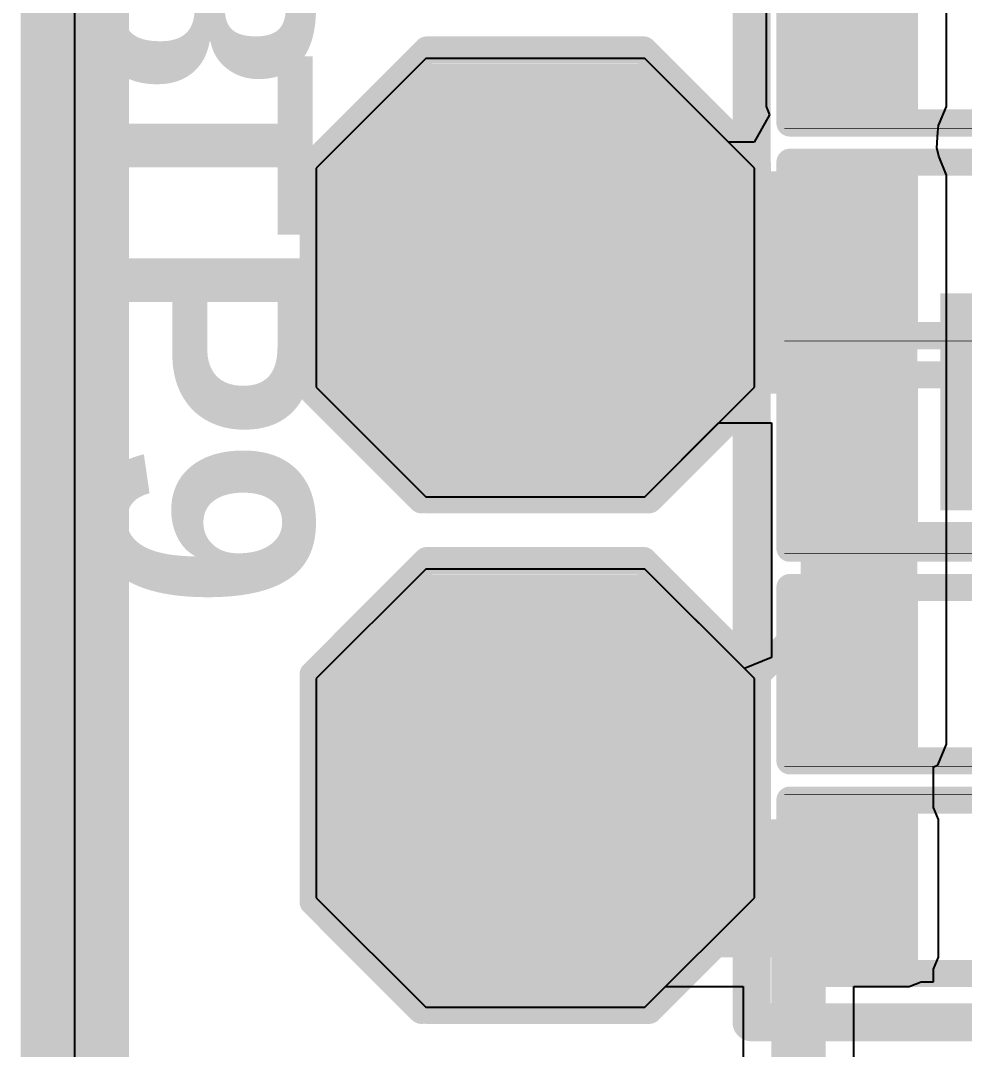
# Model space of a CAD drawing. Header units: inches. Extents: x -4.4 to 45.3, y -0.3 to 53.7.
# Drawn here: x -0.254 to 4.171, y 29.82 to 34.641 of the extents above; entities that cross this region are included whole.
import ezdxf

# ---------------------------------------------------------------- set-up
doc = ezdxf.new("R2010")
doc.units = ezdxf.units.IN
for name, color, linetype in [('Board Outline', 76, 'Continuous'), ('Bottom Layer', 5, 'Continuous'), ('Bottom Overlay', 54, 'Continuous'), ('Bottom Paste', 16, 'Continuous'), ('Bottom Solder', 6, 'Continuous'), ('Dimension', 6, 'Continuous'), ('Multi-Layer', 9, 'Continuous'), ('Pad Holes', 156, 'Continuous'), ('Signal_1', 16, 'Continuous'), ('Signal_2', 76, 'Continuous'), ('Top Layer', 1, 'Continuous'), ('Top Overlay', 2, 'Continuous'), ('Top Solder', 216, 'Continuous')]:
    doc.layers.add(name, color=color, linetype=linetype)
doc.styles.add('Arial_Bold', font='', dxfattribs={"height": 0.2})
doc.styles.get('Arial_Bold').set_extended_font_data('Arial', bold=True)

# ---------------------------------------------------------------- blocks, each defined once
blk = doc.blocks.new('T____P______TH_1_8___H_________0_92___6')
at = {"layer": 'Bottom Layer'}
blk.add_hatch(color=5, dxfattribs=at).paths.add_polyline_path([(0.45, 0.9), (-0.45, 0.9), (-0.9, 0.45), (-0.9, -0.45), (-0.45, -0.9), (0.45, -0.9), (0.9, -0.45), (0.9, 0.45)])
at = {"layer": 'Bottom Solder'}
blk.add_hatch(color=6, dxfattribs=at).paths.add_polyline_path([(0.5008, 1.0016), (-0.5008, 1.0016), (-1.0016, 0.5008), (-1.0016, -0.5008), (-0.5008, -1.0016), (0.5008, -1.0016), (1.0016, -0.5008), (1.0016, 0.5008)])
at = {"layer": 'Multi-Layer'}
blk.add_hatch(color=9, dxfattribs=at).paths.add_polyline_path([(0.45, 0.9), (-0.45, 0.9), (-0.9, 0.45), (-0.9, -0.45), (-0.45, -0.9), (0.45, -0.9), (0.9, -0.45), (0.9, 0.45)])
at = {"layer": 'Pad Holes'}
h = blk.add_hatch(color=7, dxfattribs=at)
edge = h.paths.add_edge_path()
edge.add_arc((0, 0), 0.46, 0, 360)
at = {"layer": 'Signal_1'}
blk.add_hatch(color=16, dxfattribs=at).paths.add_polyline_path([(0.45, 0.9), (-0.45, 0.9), (-0.9, 0.45), (-0.9, -0.45), (-0.45, -0.9), (0.45, -0.9), (0.9, -0.45), (0.9, 0.45)])
at = {"layer": 'Signal_2'}
blk.add_hatch(color=76, dxfattribs=at).paths.add_polyline_path([(0.45, 0.9), (-0.45, 0.9), (-0.9, 0.45), (-0.9, -0.45), (-0.45, -0.9), (0.45, -0.9), (0.9, -0.45), (0.9, 0.45)])
at = {"layer": 'Top Layer'}
blk.add_hatch(color=1, dxfattribs=at).paths.add_polyline_path([(0.45, 0.9), (-0.45, 0.9), (-0.9, 0.45), (-0.9, -0.45), (-0.45, -0.9), (0.45, -0.9), (0.9, -0.45), (0.9, 0.45)])
at = {"layer": 'Top Solder'}
blk.add_hatch(color=216, dxfattribs=at).paths.add_polyline_path([(0.5008, 1.0016), (-0.5008, 1.0016), (-1.0016, 0.5008), (-1.0016, -0.5008), (-0.5008, -1.0016), (0.5008, -1.0016), (1.0016, -0.5008), (1.0016, 0.5008)])
at = {"layer": 'Top Overlay'}
for points in [[(-1.0414, 0.5334, 0.127, 0.127, 0), (-0.508, 1.0668, 0.127, 0.127, 0)], [(-0.508, 1.0668, 0.127, 0.127, 0), (0.508, 1.0668, 0.127, 0.127, 0)], [(0.508, 1.0668, 0.127, 0.127, 0), (1.0414, 0.5334, 0.127, 0.127, 0)], [(-1.0414, -0.5334, 0.127, 0.127, 0), (-1.0414, 0.5334, 0.127, 0.127, 0)], [(1.0414, -0.5334, 0.127, 0.127, 0), (1.0414, 0.5334, 0.127, 0.127, 0)], [(-1.0414, -0.5334, 0.127, 0.127, 0), (-0.5334, -1.0414, 0.127, 0.127, 0)], [(0.5334, -1.0414, 0.127, 0.127, 0), (1.0414, -0.5334, 0.127, 0.127, 0)], [(-0.508, -1.0414, 0.127, 0.127, 0), (0.5334, -1.0414, 0.127, 0.127, 0)]]:
    blk.add_lwpolyline(points, format="xyseb", dxfattribs=at)
for points in [[(-0.5398, 1.0668, 0.0635, 0.0635, 1), (-0.4763, 1.0668, 0.0635, 0.0635, 1)], [(-0.5398, 1.0668, 0.0635, 0.0635, 1), (-0.4763, 1.0668, 0.0635, 0.0635, 1)], [(0.4763, 1.0668, 0.0635, 0.0635, 1), (0.5398, 1.0668, 0.0635, 0.0635, 1)], [(0.4763, 1.0668, 0.0635, 0.0635, 1), (0.5398, 1.0668, 0.0635, 0.0635, 1)], [(-1.0732, 0.5334, 0.0635, 0.0635, 1), (-1.0096, 0.5334, 0.0635, 0.0635, 1)], [(-1.0732, 0.5334, 0.0635, 0.0635, 1), (-1.0096, 0.5334, 0.0635, 0.0635, 1)], [(1.0096, 0.5334, 0.0635, 0.0635, 1), (1.0732, 0.5334, 0.0635, 0.0635, 1)], [(1.0096, 0.5334, 0.0635, 0.0635, 1), (1.0732, 0.5334, 0.0635, 0.0635, 1)], [(-1.0732, -0.5334, 0.0635, 0.0635, 1), (-1.0096, -0.5334, 0.0635, 0.0635, 1)], [(-1.0732, -0.5334, 0.0635, 0.0635, 1), (-1.0096, -0.5334, 0.0635, 0.0635, 1)], [(1.0096, -0.5334, 0.0635, 0.0635, 1), (1.0732, -0.5334, 0.0635, 0.0635, 1)], [(1.0096, -0.5334, 0.0635, 0.0635, 1), (1.0732, -0.5334, 0.0635, 0.0635, 1)], [(-0.5651, -1.0414, 0.0635, 0.0635, 1), (-0.5016, -1.0414, 0.0635, 0.0635, 1)], [(-0.5398, -1.0414, 0.0635, 0.0635, 1), (-0.4763, -1.0414, 0.0635, 0.0635, 1)], [(0.5016, -1.0414, 0.0635, 0.0635, 1), (0.5651, -1.0414, 0.0635, 0.0635, 1)], [(0.5016, -1.0414, 0.0635, 0.0635, 1), (0.5651, -1.0414, 0.0635, 0.0635, 1)]]:
    blk.add_lwpolyline(points, format="xyseb", close=True, dxfattribs=at)
blk = doc.blocks.new('T____P______TH_1_8___H_________0_92___11')
at = {"layer": 'Bottom Layer'}
blk.add_hatch(color=5, dxfattribs=at).paths.add_polyline_path([(0.45, 0.9), (-0.45, 0.9), (-0.9, 0.45), (-0.9, -0.45), (-0.45, -0.9), (0.45, -0.9), (0.9, -0.45), (0.9, 0.45)])
at = {"layer": 'Bottom Solder'}
blk.add_hatch(color=6, dxfattribs=at).paths.add_polyline_path([(0.5008, 1.0016), (-0.5008, 1.0016), (-1.0016, 0.5008), (-1.0016, -0.5008), (-0.5008, -1.0016), (0.5008, -1.0016), (1.0016, -0.5008), (1.0016, 0.5008)])
at = {"layer": 'Multi-Layer'}
blk.add_hatch(color=9, dxfattribs=at).paths.add_polyline_path([(0.45, 0.9), (-0.45, 0.9), (-0.9, 0.45), (-0.9, -0.45), (-0.45, -0.9), (0.45, -0.9), (0.9, -0.45), (0.9, 0.45)])
at = {"layer": 'Pad Holes'}
h = blk.add_hatch(color=7, dxfattribs=at)
edge = h.paths.add_edge_path()
edge.add_arc((0, 0), 0.46, 0, 360)
at = {"layer": 'Signal_1'}
blk.add_hatch(color=16, dxfattribs=at).paths.add_polyline_path([(0.45, 0.9), (-0.45, 0.9), (-0.9, 0.45), (-0.9, -0.45), (-0.45, -0.9), (0.45, -0.9), (0.9, -0.45), (0.9, 0.45)])
at = {"layer": 'Signal_2'}
blk.add_hatch(color=76, dxfattribs=at).paths.add_polyline_path([(0.45, 0.9), (-0.45, 0.9), (-0.9, 0.45), (-0.9, -0.45), (-0.45, -0.9), (0.45, -0.9), (0.9, -0.45), (0.9, 0.45)])
at = {"layer": 'Top Layer'}
blk.add_hatch(color=1, dxfattribs=at).paths.add_polyline_path([(0.45, 0.9), (-0.45, 0.9), (-0.9, 0.45), (-0.9, -0.45), (-0.45, -0.9), (0.45, -0.9), (0.9, -0.45), (0.9, 0.45)])
at = {"layer": 'Top Solder'}
blk.add_hatch(color=216, dxfattribs=at).paths.add_polyline_path([(0.5008, 1.0016), (-0.5008, 1.0016), (-1.0016, 0.5008), (-1.0016, -0.5008), (-0.5008, -1.0016), (0.5008, -1.0016), (1.0016, -0.5008), (1.0016, 0.5008)])
at = {"layer": 'Top Overlay'}
for points in [[(-1.0414, 0.5334, 0.127, 0.127, 0), (-0.508, 1.0668, 0.127, 0.127, 0)], [(-0.508, 1.0668, 0.127, 0.127, 0), (0.508, 1.0668, 0.127, 0.127, 0)], [(0.508, 1.0668, 0.127, 0.127, 0), (1.0414, 0.5334, 0.127, 0.127, 0)], [(-1.0414, -0.5334, 0.127, 0.127, 0), (-1.0414, 0.5334, 0.127, 0.127, 0)], [(1.0414, -0.5334, 0.127, 0.127, 0), (1.0414, 0.5334, 0.127, 0.127, 0)], [(-1.0414, -0.5334, 0.127, 0.127, 0), (-0.5334, -1.0414, 0.127, 0.127, 0)], [(0.5334, -1.0414, 0.127, 0.127, 0), (1.0414, -0.5334, 0.127, 0.127, 0)], [(-0.508, -1.0414, 0.127, 0.127, 0), (0.5334, -1.0414, 0.127, 0.127, 0)]]:
    blk.add_lwpolyline(points, format="xyseb", dxfattribs=at)
for points in [[(-0.5398, 1.0668, 0.0635, 0.0635, 1), (-0.4763, 1.0668, 0.0635, 0.0635, 1)], [(-0.5398, 1.0668, 0.0635, 0.0635, 1), (-0.4763, 1.0668, 0.0635, 0.0635, 1)], [(0.4763, 1.0668, 0.0635, 0.0635, 1), (0.5398, 1.0668, 0.0635, 0.0635, 1)], [(0.4763, 1.0668, 0.0635, 0.0635, 1), (0.5398, 1.0668, 0.0635, 0.0635, 1)], [(-1.0732, 0.5334, 0.0635, 0.0635, 1), (-1.0096, 0.5334, 0.0635, 0.0635, 1)], [(-1.0732, 0.5334, 0.0635, 0.0635, 1), (-1.0096, 0.5334, 0.0635, 0.0635, 1)], [(1.0096, 0.5334, 0.0635, 0.0635, 1), (1.0732, 0.5334, 0.0635, 0.0635, 1)], [(1.0096, 0.5334, 0.0635, 0.0635, 1), (1.0732, 0.5334, 0.0635, 0.0635, 1)], [(-1.0732, -0.5334, 0.0635, 0.0635, 1), (-1.0096, -0.5334, 0.0635, 0.0635, 1)], [(-1.0732, -0.5334, 0.0635, 0.0635, 1), (-1.0096, -0.5334, 0.0635, 0.0635, 1)], [(1.0096, -0.5334, 0.0635, 0.0635, 1), (1.0732, -0.5334, 0.0635, 0.0635, 1)], [(1.0096, -0.5334, 0.0635, 0.0635, 1), (1.0732, -0.5334, 0.0635, 0.0635, 1)], [(-0.5651, -1.0414, 0.0635, 0.0635, 1), (-0.5016, -1.0414, 0.0635, 0.0635, 1)], [(-0.5398, -1.0414, 0.0635, 0.0635, 1), (-0.4763, -1.0414, 0.0635, 0.0635, 1)], [(0.5016, -1.0414, 0.0635, 0.0635, 1), (0.5651, -1.0414, 0.0635, 0.0635, 1)], [(0.5016, -1.0414, 0.0635, 0.0635, 1), (0.5651, -1.0414, 0.0635, 0.0635, 1)]]:
    blk.add_lwpolyline(points, format="xyseb", close=True, dxfattribs=at)
blk = doc.blocks.new('R___0402_B_21')
at = {"layer": 'Bottom Layer'}
for points in [[(-0.2413, 0.3175), (-0.2413, -0.3175), (-0.6985, -0.3175), (-0.6985, 0.3175)], [(0.6985, 0.3175), (0.6985, -0.3175), (0.2413, -0.3175), (0.2413, 0.3175)]]:
    blk.add_hatch(color=5, dxfattribs=at).paths.add_polyline_path(points)
at = {"layer": 'Bottom Paste'}
for points in [[(-0.2413, 0.3175), (-0.2413, -0.3175), (-0.6985, -0.3175), (-0.6985, 0.3175)], [(0.6985, 0.3175), (0.6985, -0.3175), (0.2413, -0.3175), (0.2413, 0.3175)]]:
    blk.add_hatch(color=16, dxfattribs=at).paths.add_polyline_path(points)
at = {"layer": 'Bottom Solder'}
for points in [[(-0.1863, 0.3725), (-0.1863, -0.3725), (-0.7535, -0.3725), (-0.7535, 0.3725)], [(0.7535, 0.3725), (0.7535, -0.3725), (0.1863, -0.3725), (0.1863, 0.3725)]]:
    blk.add_hatch(color=6, dxfattribs=at).paths.add_polyline_path(points)
at = {"layer": 'Bottom Overlay'}
for points in [[(-0.7874, 0.4064, 0.127, 0.127, 0), (-0.7874, -0.4064, 0.127, 0.127, 0)], [(0.7874, 0.4064, 0.127, 0.127, 0), (-0.7874, 0.4064, 0.127, 0.127, 0)], [(0.7874, 0.4064, 0.127, 0.127, 0), (0.7874, -0.4064, 0.127, 0.127, 0)], [(0.8128, 0.4318, 0.00323, 0.00323, 0), (-0.8128, 0.4318, 0.00323, 0.00323, 0)], [(0.7874, -0.4064, 0.127, 0.127, 0), (-0.7874, -0.4064, 0.127, 0.127, 0)]]:
    blk.add_lwpolyline(points, format="xyseb", dxfattribs=at)
for points in [[(-0.8191, 0.4064, 0.0635, 0.0635, 1), (-0.7556, 0.4064, 0.0635, 0.0635, 1)], [(-0.8191, 0.4064, 0.0635, 0.0635, 1), (-0.7556, 0.4064, 0.0635, 0.0635, 1)], [(0.7556, 0.4064, 0.0635, 0.0635, 1), (0.8191, 0.4064, 0.0635, 0.0635, 1)], [(0.7556, 0.4064, 0.0635, 0.0635, 1), (0.8191, 0.4064, 0.0635, 0.0635, 1)], [(-0.8136, 0.4318, 0.00161, 0.00161, 1), (-0.812, 0.4318, 0.00161, 0.00161, 1)], [(0.812, 0.4318, 0.00161, 0.00161, 1), (0.8136, 0.4318, 0.00161, 0.00161, 1)], [(-0.8191, -0.4064, 0.0635, 0.0635, 1), (-0.7556, -0.4064, 0.0635, 0.0635, 1)], [(-0.8191, -0.4064, 0.0635, 0.0635, 1), (-0.7556, -0.4064, 0.0635, 0.0635, 1)], [(0.7556, -0.4064, 0.0635, 0.0635, 1), (0.8191, -0.4064, 0.0635, 0.0635, 1)], [(0.7556, -0.4064, 0.0635, 0.0635, 1), (0.8191, -0.4064, 0.0635, 0.0635, 1)]]:
    blk.add_lwpolyline(points, format="xyseb", close=True, dxfattribs=at)
blk = doc.blocks.new('R___0402_B_24')
at = {"layer": 'Bottom Layer'}
for points in [[(-0.2413, 0.3175), (-0.2413, -0.3175), (-0.6985, -0.3175), (-0.6985, 0.3175)], [(0.6985, 0.3175), (0.6985, -0.3175), (0.2413, -0.3175), (0.2413, 0.3175)]]:
    blk.add_hatch(color=5, dxfattribs=at).paths.add_polyline_path(points)
at = {"layer": 'Bottom Paste'}
for points in [[(-0.2413, 0.3175), (-0.2413, -0.3175), (-0.6985, -0.3175), (-0.6985, 0.3175)], [(0.6985, 0.3175), (0.6985, -0.3175), (0.2413, -0.3175), (0.2413, 0.3175)]]:
    blk.add_hatch(color=16, dxfattribs=at).paths.add_polyline_path(points)
at = {"layer": 'Bottom Solder'}
for points in [[(-0.1863, 0.3725), (-0.1863, -0.3725), (-0.7535, -0.3725), (-0.7535, 0.3725)], [(0.7535, 0.3725), (0.7535, -0.3725), (0.1863, -0.3725), (0.1863, 0.3725)]]:
    blk.add_hatch(color=6, dxfattribs=at).paths.add_polyline_path(points)
at = {"layer": 'Bottom Overlay'}
for points in [[(-0.7874, 0.4064, 0.127, 0.127, 0), (-0.7874, -0.4064, 0.127, 0.127, 0)], [(0.7874, 0.4064, 0.127, 0.127, 0), (-0.7874, 0.4064, 0.127, 0.127, 0)], [(0.7874, 0.4064, 0.127, 0.127, 0), (0.7874, -0.4064, 0.127, 0.127, 0)], [(0.8128, 0.4318, 0.00323, 0.00323, 0), (-0.8128, 0.4318, 0.00323, 0.00323, 0)], [(0.7874, -0.4064, 0.127, 0.127, 0), (-0.7874, -0.4064, 0.127, 0.127, 0)]]:
    blk.add_lwpolyline(points, format="xyseb", dxfattribs=at)
for points in [[(-0.8191, 0.4064, 0.0635, 0.0635, 1), (-0.7556, 0.4064, 0.0635, 0.0635, 1)], [(-0.8191, 0.4064, 0.0635, 0.0635, 1), (-0.7556, 0.4064, 0.0635, 0.0635, 1)], [(0.7556, 0.4064, 0.0635, 0.0635, 1), (0.8191, 0.4064, 0.0635, 0.0635, 1)], [(0.7556, 0.4064, 0.0635, 0.0635, 1), (0.8191, 0.4064, 0.0635, 0.0635, 1)], [(-0.8136, 0.4318, 0.00161, 0.00161, 1), (-0.812, 0.4318, 0.00161, 0.00161, 1)], [(0.812, 0.4318, 0.00161, 0.00161, 1), (0.8136, 0.4318, 0.00161, 0.00161, 1)], [(-0.8191, -0.4064, 0.0635, 0.0635, 1), (-0.7556, -0.4064, 0.0635, 0.0635, 1)], [(-0.8191, -0.4064, 0.0635, 0.0635, 1), (-0.7556, -0.4064, 0.0635, 0.0635, 1)], [(0.7556, -0.4064, 0.0635, 0.0635, 1), (0.8191, -0.4064, 0.0635, 0.0635, 1)], [(0.7556, -0.4064, 0.0635, 0.0635, 1), (0.8191, -0.4064, 0.0635, 0.0635, 1)]]:
    blk.add_lwpolyline(points, format="xyseb", close=True, dxfattribs=at)
blk = doc.blocks.new('R___0402_B_57')
at = {"layer": 'Bottom Layer'}
for points in [[(-0.2413, 0.3175), (-0.2413, -0.3175), (-0.6985, -0.3175), (-0.6985, 0.3175)], [(0.6985, 0.3175), (0.6985, -0.3175), (0.2413, -0.3175), (0.2413, 0.3175)]]:
    blk.add_hatch(color=5, dxfattribs=at).paths.add_polyline_path(points)
at = {"layer": 'Bottom Paste'}
for points in [[(-0.2413, 0.3175), (-0.2413, -0.3175), (-0.6985, -0.3175), (-0.6985, 0.3175)], [(0.6985, 0.3175), (0.6985, -0.3175), (0.2413, -0.3175), (0.2413, 0.3175)]]:
    blk.add_hatch(color=16, dxfattribs=at).paths.add_polyline_path(points)
at = {"layer": 'Bottom Solder'}
for points in [[(-0.1863, 0.3725), (-0.1863, -0.3725), (-0.7535, -0.3725), (-0.7535, 0.3725)], [(0.7535, 0.3725), (0.7535, -0.3725), (0.1863, -0.3725), (0.1863, 0.3725)]]:
    blk.add_hatch(color=6, dxfattribs=at).paths.add_polyline_path(points)
at = {"layer": 'Bottom Overlay'}
for points in [[(-0.7874, 0.4064, 0.127, 0.127, 0), (0.7874, 0.4064, 0.127, 0.127, 0)], [(-0.7874, -0.4064, 0.127, 0.127, 0), (-0.7874, 0.4064, 0.127, 0.127, 0)], [(0.7874, -0.4064, 0.127, 0.127, 0), (0.7874, 0.4064, 0.127, 0.127, 0)], [(-0.8128, 0.4318, 0.00323, 0.00323, 0), (0.8128, 0.4318, 0.00323, 0.00323, 0)], [(-0.7874, -0.4064, 0.127, 0.127, 0), (0.7874, -0.4064, 0.127, 0.127, 0)]]:
    blk.add_lwpolyline(points, format="xyseb", dxfattribs=at)
for points in [[(-0.8191, 0.4064, 0.0635, 0.0635, 1), (-0.7556, 0.4064, 0.0635, 0.0635, 1)], [(-0.8191, 0.4064, 0.0635, 0.0635, 1), (-0.7556, 0.4064, 0.0635, 0.0635, 1)], [(0.7556, 0.4064, 0.0635, 0.0635, 1), (0.8191, 0.4064, 0.0635, 0.0635, 1)], [(0.7556, 0.4064, 0.0635, 0.0635, 1), (0.8191, 0.4064, 0.0635, 0.0635, 1)], [(-0.8136, 0.4318, 0.00161, 0.00161, 1), (-0.812, 0.4318, 0.00161, 0.00161, 1)], [(0.812, 0.4318, 0.00161, 0.00161, 1), (0.8136, 0.4318, 0.00161, 0.00161, 1)], [(-0.8191, -0.4064, 0.0635, 0.0635, 1), (-0.7556, -0.4064, 0.0635, 0.0635, 1)], [(-0.8191, -0.4064, 0.0635, 0.0635, 1), (-0.7556, -0.4064, 0.0635, 0.0635, 1)], [(0.7556, -0.4064, 0.0635, 0.0635, 1), (0.8191, -0.4064, 0.0635, 0.0635, 1)], [(0.7556, -0.4064, 0.0635, 0.0635, 1), (0.8191, -0.4064, 0.0635, 0.0635, 1)]]:
    blk.add_lwpolyline(points, format="xyseb", close=True, dxfattribs=at)
blk = doc.blocks.new('R___0402_B_58')
at = {"layer": 'Bottom Layer'}
for points in [[(-0.2413, 0.3175), (-0.2413, -0.3175), (-0.6985, -0.3175), (-0.6985, 0.3175)], [(0.6985, 0.3175), (0.6985, -0.3175), (0.2413, -0.3175), (0.2413, 0.3175)]]:
    blk.add_hatch(color=5, dxfattribs=at).paths.add_polyline_path(points)
at = {"layer": 'Bottom Paste'}
for points in [[(-0.2413, 0.3175), (-0.2413, -0.3175), (-0.6985, -0.3175), (-0.6985, 0.3175)], [(0.6985, 0.3175), (0.6985, -0.3175), (0.2413, -0.3175), (0.2413, 0.3175)]]:
    blk.add_hatch(color=16, dxfattribs=at).paths.add_polyline_path(points)
at = {"layer": 'Bottom Solder'}
for points in [[(-0.1863, 0.3725), (-0.1863, -0.3725), (-0.7535, -0.3725), (-0.7535, 0.3725)], [(0.7535, 0.3725), (0.7535, -0.3725), (0.1863, -0.3725), (0.1863, 0.3725)]]:
    blk.add_hatch(color=6, dxfattribs=at).paths.add_polyline_path(points)
at = {"layer": 'Bottom Overlay'}
for points in [[(0.7874, 0.4064, 0.127, 0.127, 0), (-0.7874, 0.4064, 0.127, 0.127, 0)], [(-0.7874, 0.4064, 0.127, 0.127, 0), (-0.7874, -0.4064, 0.127, 0.127, 0)], [(0.7874, 0.4064, 0.127, 0.127, 0), (0.7874, -0.4064, 0.127, 0.127, 0)], [(0.8128, 0.4318, 0.00323, 0.00323, 0), (-0.8128, 0.4318, 0.00323, 0.00323, 0)], [(0.7874, -0.4064, 0.127, 0.127, 0), (-0.7874, -0.4064, 0.127, 0.127, 0)]]:
    blk.add_lwpolyline(points, format="xyseb", dxfattribs=at)
for points in [[(-0.8191, 0.4064, 0.0635, 0.0635, 1), (-0.7556, 0.4064, 0.0635, 0.0635, 1)], [(-0.8191, 0.4064, 0.0635, 0.0635, 1), (-0.7556, 0.4064, 0.0635, 0.0635, 1)], [(0.7556, 0.4064, 0.0635, 0.0635, 1), (0.8191, 0.4064, 0.0635, 0.0635, 1)], [(0.7556, 0.4064, 0.0635, 0.0635, 1), (0.8191, 0.4064, 0.0635, 0.0635, 1)], [(-0.8136, 0.4318, 0.00161, 0.00161, 1), (-0.812, 0.4318, 0.00161, 0.00161, 1)], [(0.812, 0.4318, 0.00161, 0.00161, 1), (0.8136, 0.4318, 0.00161, 0.00161, 1)], [(-0.8191, -0.4064, 0.0635, 0.0635, 1), (-0.7556, -0.4064, 0.0635, 0.0635, 1)], [(-0.8191, -0.4064, 0.0635, 0.0635, 1), (-0.7556, -0.4064, 0.0635, 0.0635, 1)], [(0.7556, -0.4064, 0.0635, 0.0635, 1), (0.8191, -0.4064, 0.0635, 0.0635, 1)], [(0.7556, -0.4064, 0.0635, 0.0635, 1), (0.8191, -0.4064, 0.0635, 0.0635, 1)]]:
    blk.add_lwpolyline(points, format="xyseb", close=True, dxfattribs=at)
blk = doc.blocks.new('R___0402_B_59')
at = {"layer": 'Bottom Layer'}
for points in [[(-0.2413, 0.3175), (-0.2413, -0.3175), (-0.6985, -0.3175), (-0.6985, 0.3175)], [(0.6985, 0.3175), (0.6985, -0.3175), (0.2413, -0.3175), (0.2413, 0.3175)]]:
    blk.add_hatch(color=5, dxfattribs=at).paths.add_polyline_path(points)
at = {"layer": 'Bottom Paste'}
for points in [[(-0.2413, 0.3175), (-0.2413, -0.3175), (-0.6985, -0.3175), (-0.6985, 0.3175)], [(0.6985, 0.3175), (0.6985, -0.3175), (0.2413, -0.3175), (0.2413, 0.3175)]]:
    blk.add_hatch(color=16, dxfattribs=at).paths.add_polyline_path(points)
at = {"layer": 'Bottom Solder'}
for points in [[(-0.1863, 0.3725), (-0.1863, -0.3725), (-0.7535, -0.3725), (-0.7535, 0.3725)], [(0.7535, 0.3725), (0.7535, -0.3725), (0.1863, -0.3725), (0.1863, 0.3725)]]:
    blk.add_hatch(color=6, dxfattribs=at).paths.add_polyline_path(points)
at = {"layer": 'Bottom Overlay'}
for points in [[(0.7874, 0.4064, 0.127, 0.127, 0), (-0.7874, 0.4064, 0.127, 0.127, 0)], [(-0.7874, 0.4064, 0.127, 0.127, 0), (-0.7874, -0.4064, 0.127, 0.127, 0)], [(0.7874, 0.4064, 0.127, 0.127, 0), (0.7874, -0.4064, 0.127, 0.127, 0)], [(0.8128, 0.4318, 0.00323, 0.00323, 0), (-0.8128, 0.4318, 0.00323, 0.00323, 0)], [(0.7874, -0.4064, 0.127, 0.127, 0), (-0.7874, -0.4064, 0.127, 0.127, 0)]]:
    blk.add_lwpolyline(points, format="xyseb", dxfattribs=at)
for points in [[(-0.8191, 0.4064, 0.0635, 0.0635, 1), (-0.7556, 0.4064, 0.0635, 0.0635, 1)], [(-0.8191, 0.4064, 0.0635, 0.0635, 1), (-0.7556, 0.4064, 0.0635, 0.0635, 1)], [(0.7556, 0.4064, 0.0635, 0.0635, 1), (0.8191, 0.4064, 0.0635, 0.0635, 1)], [(0.7556, 0.4064, 0.0635, 0.0635, 1), (0.8191, 0.4064, 0.0635, 0.0635, 1)], [(-0.8136, 0.4318, 0.00161, 0.00161, 1), (-0.812, 0.4318, 0.00161, 0.00161, 1)], [(0.812, 0.4318, 0.00161, 0.00161, 1), (0.8136, 0.4318, 0.00161, 0.00161, 1)], [(-0.8191, -0.4064, 0.0635, 0.0635, 1), (-0.7556, -0.4064, 0.0635, 0.0635, 1)], [(-0.8191, -0.4064, 0.0635, 0.0635, 1), (-0.7556, -0.4064, 0.0635, 0.0635, 1)], [(0.7556, -0.4064, 0.0635, 0.0635, 1), (0.8191, -0.4064, 0.0635, 0.0635, 1)], [(0.7556, -0.4064, 0.0635, 0.0635, 1), (0.8191, -0.4064, 0.0635, 0.0635, 1)]]:
    blk.add_lwpolyline(points, format="xyseb", close=True, dxfattribs=at)

msp = doc.modelspace()

# ---------------------------------------------------------------- hatches: boundary and pattern name
at = {"layer": 'Bottom Layer'}
for points in [[(3.3782, 34.2392), (3.9497, 34.2392), (3.9497, 36.9062), (3.3782, 36.9062)], [(3.937, 32.893), (3.937, 33.9344), (1.524, 33.9344), (1.524, 32.893)], [(3.4036, 31.2496), (3.9497, 31.2496), (3.9497, 33.9166), (3.4036, 33.9166)], [(3.9116, 30.2514), (3.9116, 30.8973), (1.7272, 30.8973), (1.7272, 30.2514)]]:
    msp.add_hatch(color=5, dxfattribs=at).paths.add_polyline_path(points)

# ---------------------------------------------------------------- linework, layer by layer
at = {"layer": 'Board Outline'}
msp.add_lwpolyline([(0, 49.9364, 0.508, 0.508, 0), (0, 0, 0.508, 0.508, 0)], format="xyseb", dxfattribs=at)
at = {"layer": 'Bottom Layer'}
for p, q in [((0, 0), (0, 49.8525)), ((4.0872, 34.2392), (4.0872, 36.9062)), ((3.2407, 35.1685), (3.2407, 34.2392)), ((1.6455, 34.4638), (1.132, 33.9503)), ((2.6725, 34.4638), (1.6455, 34.4638)), ((3.0644, 34.0719), (2.6725, 34.4638)), ((3.2407, 34.2392), (3.2574, 34.1989)), ((4.0546, 34.1606), (4.0872, 34.2392)), ((3.2574, 34.1989), (3.1852, 34.0719)), ((4.0457, 34.118), (4.0498, 34.1489)), ((4.0498, 34.1489), (4.0546, 34.1606)), ((4.042, 34.0455), (4.0457, 34.118)), ((3.1852, 34.0719), (3.0644, 34.0719)), ((4.0501, 34.0062), (4.042, 34.0455)), ((4.0872, 33.9166), (4.0501, 34.0062)), ((1.132, 33.9503), (1.132, 32.9233)), ((4.0872, 31.2496), (4.0872, 33.9166)), ((1.132, 32.9233), (1.6455, 32.4098)), ((2.6725, 32.4098), (3.0183, 32.7555)), ((3.0183, 32.7555), (3.2661, 32.7555)), ((3.2661, 32.7555), (3.2661, 31.6569)), ((1.6455, 32.4098), (2.6725, 32.4098)), ((1.6455, 32.071), (1.132, 31.5575)), ((2.6725, 32.071), (1.6455, 32.071)), ((3.1391, 31.6043), (2.6725, 32.071)), ((3.2661, 31.6569), (3.1391, 31.6043)), ((1.132, 31.5575), (1.132, 30.5305)), ((4.0469, 31.1524), (4.0872, 31.2496)), ((4.0259, 31.1437), (4.0469, 31.1524)), ((4.0259, 31.1336), (4.0259, 31.1437)), ((4.0259, 31.0256), (4.0259, 31.1336)), ((4.0259, 30.9532), (4.0259, 31.0256)), ((4.0491, 30.8973), (4.0259, 30.9532)), ((4.0491, 30.2514), (4.0491, 30.8973)), ((1.132, 30.5305), (1.6455, 30.017)), ((4.0259, 30.1955), (4.0491, 30.2514)), ((4.0259, 30.1371), (4.0259, 30.1955)), ((3.9116, 30.1139), (3.9675, 30.1371)), ((3.9675, 30.1371), (4.0259, 30.1371)), ((2.6725, 30.017), (2.7695, 30.1139)), ((2.7695, 30.1139), (3.1336, 30.1139)), ((3.1336, 30.1139), (3.1336, 29.383)), ((3.6516, 27.0423), (3.6516, 30.1139)), ((3.6516, 30.1139), (3.9116, 30.1139)), ((1.6455, 30.017), (2.6725, 30.017))]:
    msp.add_line(p, q, dxfattribs=at)
for points in [[(2.159, 31.0461, 0.254, 0.254, 0), (2.5346, 31.0461, 0.254, 0.254, 0)], [(2.5346, 31.0461, 0.254, 0.254, 0), (2.9991, 30.5816, 0.254, 0.254, 0)], [(2.9991, 30.5816, 0.254, 0.254, 0), (3.5958, 30.5816, 0.254, 0.254, 0)], [(3.3926, 30.3784, 0.254, 0.254, 0), (3.5958, 30.5816, 0.254, 0.254, 0)], [(3.5958, 30.5816, 0.254, 0.254, 0), (3.6703, 30.5816, 0.254, 0.254, 0)], [(3.3926, 26.935, 0.254, 0.254, 0), (3.3926, 30.3784, 0.254, 0.254, 0)]]:
    msp.add_lwpolyline(points, format="xyseb", dxfattribs=at)
for points in [[(2.0955, 31.0461, 0.127, 0.127, 1), (2.2225, 31.0461, 0.127, 0.127, 1)], [(2.4711, 31.0461, 0.127, 0.127, 1), (2.5981, 31.0461, 0.127, 0.127, 1)], [(2.4711, 31.0461, 0.127, 0.127, 1), (2.5981, 31.0461, 0.127, 0.127, 1)], [(2.9356, 30.5816, 0.127, 0.127, 1), (3.0626, 30.5816, 0.127, 0.127, 1)], [(2.9356, 30.5816, 0.127, 0.127, 1), (3.0626, 30.5816, 0.127, 0.127, 1)], [(3.5323, 30.5816, 0.127, 0.127, 1), (3.6593, 30.5816, 0.127, 0.127, 1)], [(3.5323, 30.5816, 0.127, 0.127, 1), (3.6593, 30.5816, 0.127, 0.127, 1)], [(3.5323, 30.5816, 0.127, 0.127, 1), (3.6593, 30.5816, 0.127, 0.127, 1)], [(3.6068, 30.5816, 0.127, 0.127, 1), (3.7338, 30.5816, 0.127, 0.127, 1)], [(3.3291, 30.3784, 0.127, 0.127, 1), (3.4561, 30.3784, 0.127, 0.127, 1)], [(3.3291, 30.3784, 0.127, 0.127, 1), (3.4561, 30.3784, 0.127, 0.127, 1)]]:
    msp.add_lwpolyline(points, format="xyseb", close=True, dxfattribs=at)
at = {"layer": 'Bottom Overlay'}
for points in [[(3.1729, 29.9466, 0.1778, 0.1778, 0), (3.1729, 37.1474, 0.1778, 0.1778, 0)], [(3.1729, 29.9466, 0.1778, 0.1778, 0), (5.1308, 29.9466, 0.1778, 0.1778, 0)]]:
    msp.add_lwpolyline(points, format="xyseb", dxfattribs=at)
msp.add_lwpolyline([(3.1284, 29.9466, 0.0889, 0.0889, 1), (3.2173, 29.9466, 0.0889, 0.0889, 1)], format="xyseb", close=True, dxfattribs=at)
msp.add_lwpolyline([(3.1284, 29.9466, 0.0889, 0.0889, 1), (3.2173, 29.9466, 0.0889, 0.0889, 1)], format="xyseb", close=True, dxfattribs=at)
at = {"layer": 'Dimension'}
msp.add_lwpolyline([(0, 0.508, 0.254, 0.254, 0), (0, 53.2892, 0.254, 0.254, 0)], format="xyseb", dxfattribs=at)
at = {"layer": 'Signal_1'}
for p, q in [((0, 0), (0, 49.8525)), ((1.6455, 34.4638), (1.132, 33.9503)), ((2.6725, 34.4638), (1.6455, 34.4638)), ((3.186, 33.9503), (2.6725, 34.4638)), ((1.132, 33.9503), (1.132, 32.9233)), ((3.186, 32.9233), (3.186, 33.9503)), ((1.132, 32.9233), (1.6455, 32.4098)), ((2.6725, 32.4098), (3.186, 32.9233)), ((1.6455, 32.4098), (2.6725, 32.4098)), ((1.6455, 32.071), (1.132, 31.5575)), ((2.6725, 32.071), (1.6455, 32.071)), ((3.186, 31.5575), (2.6725, 32.071)), ((1.132, 31.5575), (1.132, 30.5305)), ((3.186, 30.5305), (3.186, 31.5575)), ((1.132, 30.5305), (1.6455, 30.017)), ((2.6725, 30.017), (3.186, 30.5305)), ((1.6455, 30.017), (2.6725, 30.017))]:
    msp.add_line(p, q, dxfattribs=at)
at = {"layer": 'Signal_2'}
for p, q in [((0, 0), (0, 49.8525)), ((1.6455, 34.4638), (1.132, 33.9503)), ((2.6725, 34.4638), (1.6455, 34.4638)), ((3.186, 33.9503), (2.6725, 34.4638)), ((1.132, 33.9503), (1.132, 32.9233)), ((3.186, 32.9233), (3.186, 33.9503)), ((1.132, 32.9233), (1.6455, 32.4098)), ((2.6725, 32.4098), (3.186, 32.9233)), ((1.6455, 32.4098), (2.6725, 32.4098)), ((1.6455, 32.071), (1.132, 31.5575)), ((2.6725, 32.071), (1.6455, 32.071)), ((3.186, 31.5575), (2.6725, 32.071)), ((1.132, 31.5575), (1.132, 30.5305)), ((3.186, 30.5305), (3.186, 31.5575)), ((1.132, 30.5305), (1.6455, 30.017)), ((2.6725, 30.017), (3.186, 30.5305)), ((1.6455, 30.017), (2.6725, 30.017))]:
    msp.add_line(p, q, dxfattribs=at)
at = {"layer": 'Top Layer'}
for p, q in [((0, 0), (0, 49.8525)), ((1.6455, 34.4638), (1.132, 33.9503)), ((2.6725, 34.4638), (1.6455, 34.4638)), ((3.186, 33.9503), (2.6725, 34.4638)), ((1.132, 33.9503), (1.132, 32.9233)), ((3.186, 32.9233), (3.186, 33.9503)), ((1.132, 32.9233), (1.6455, 32.4098)), ((2.6725, 32.4098), (3.186, 32.9233)), ((1.6455, 32.4098), (2.6725, 32.4098)), ((1.6455, 32.071), (1.132, 31.5575)), ((2.6725, 32.071), (1.6455, 32.071)), ((3.186, 31.5575), (2.6725, 32.071)), ((1.132, 31.5575), (1.132, 30.5305)), ((3.186, 30.5305), (3.186, 31.5575)), ((1.132, 30.5305), (1.6455, 30.017)), ((2.6725, 30.017), (3.186, 30.5305)), ((1.6455, 30.017), (2.6725, 30.017))]:
    msp.add_line(p, q, dxfattribs=at)
at = {"layer": 'Top Overlay'}
for points in [[(3.2004, 31.5774, 0.127, 0.127, 0), (3.851, 32.2279, 0.127, 0.127, 0)], [(3.851, 32.2279, 0.127, 0.127, 0), (4.6048, 32.2279, 0.127, 0.127, 0)]]:
    msp.add_lwpolyline(points, format="xyseb", dxfattribs=at)
for points in [[(3.8192, 32.2279, 0.0635, 0.0635, 1), (3.8827, 32.2279, 0.0635, 0.0635, 1)], [(3.8192, 32.2279, 0.0635, 0.0635, 1), (3.8827, 32.2279, 0.0635, 0.0635, 1)], [(3.1686, 31.5774, 0.0635, 0.0635, 1), (3.2321, 31.5774, 0.0635, 0.0635, 1)]]:
    msp.add_lwpolyline(points, format="xyseb", close=True, dxfattribs=at)

# ---------------------------------------------------------------- block references
at = {"rotation": 180}
for name, p in [('R___0402_B_24', (4.1402, 34.5677)), ('R___0402_B_21', (4.1402, 33.5712)), ('R___0402_B_59', (4.1402, 32.5747)), ('R___0402_B_58', (4.1402, 31.5781))]:
    msp.add_blockref(name, p, dxfattribs=at)
for name, p in [('T____P______TH_1_8___H_________0_92___11', (2.159, 33.4368)), ('T____P______TH_1_8___H_________0_92___6', (2.159, 31.044)), ('R___0402_B_57', (4.1402, 30.5816))]:
    msp.add_blockref(name, p)

# ---------------------------------------------------------------- texts
at = {"layer": 'Top Overlay', "style": 'Arial_Bold'}
for s, rotation, p in [('TP8', 270, (0.0997, 36.902)), ('TP9', 270, (0.0997, 34.489)), ('MOTOR6_SENSE', 360, (3.9633, 32.3467))]:
    msp.add_text(s, height=1.016, rotation=rotation, dxfattribs=at).set_placement(p)

doc.saveas('drawing.dxf')
